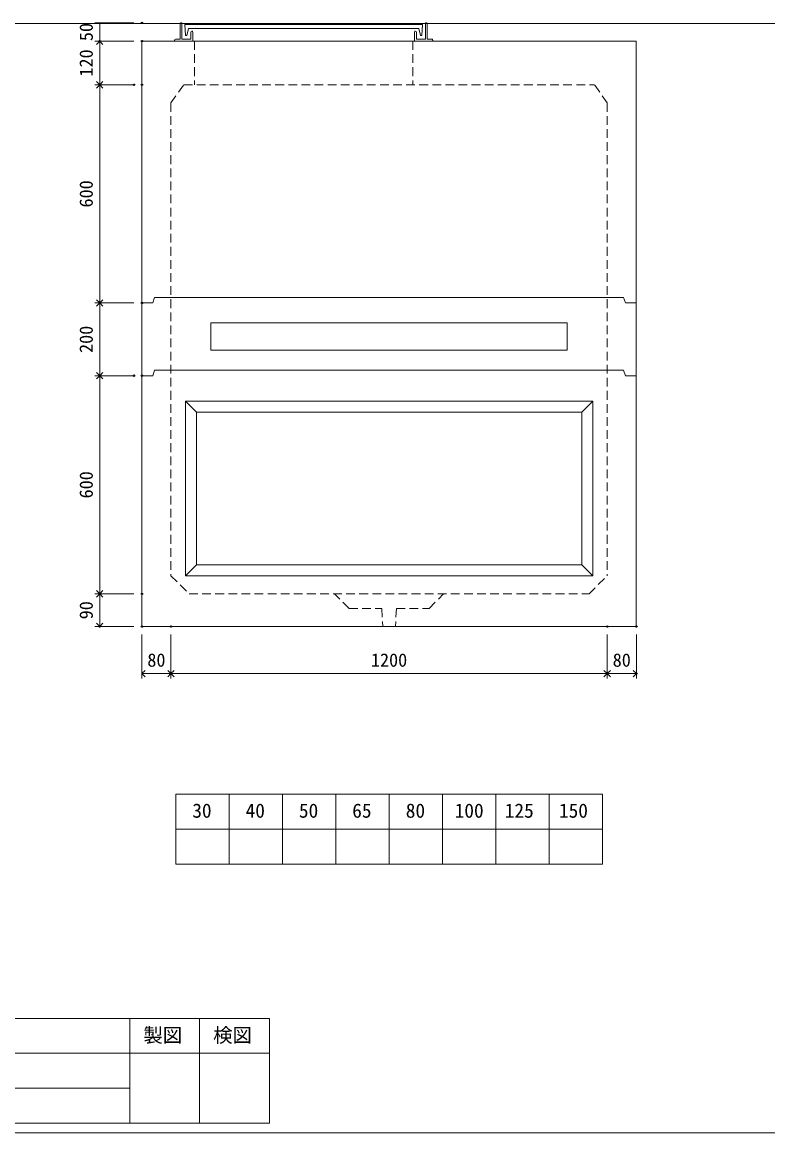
# Model space of a CAD drawing. Units: millimetres, scale not verified. Extents: x -6420 to 6420, y -3041 to 3040.
# Drawn here: x 311 to 2362, y -2660 to 394 of the extents above; entities that cross this region are included whole.
import ezdxf
from ezdxf.enums import TextEntityAlignment as Align

# ---------------------------------------------------------------- set-up
doc = ezdxf.new("R2010")
doc.units = ezdxf.units.MM
doc.header["$LTSCALE"] = 20
doc.header["$PDMODE"] = 32
doc.header["$PDSIZE"] = 4
doc.linetypes.add('DASHED1', pattern=[1.8, 1.2, -0.6])
doc.linetypes.add('USER2', pattern=[50.8, 31.75, -6.35, 6.35, -6.35])
doc.layers.add('0-1_Defpoints', color=7, linetype='Continuous')
for name, color, linetype, lineweight in [('0-2_waku', 7, 'Continuous', 18), ('0-3_gaikei', 7, 'Continuous', 18), ('0-4_kakure', 7, 'DASHED1', 5), ('0-5_sunpou', 7, 'Continuous', 5), ('0-8_uchigawa', 6, 'Continuous', 18), ('0-A_futa', 3, 'Continuous', 18), ('0-B_GL', 4, 'Continuous', 18), ('0-D_文字１', 7, 'Continuous', 18), ('1-2_uchigawa2', 6, 'USER2', 18)]:
    doc.layers.add(name, color=color, linetype=linetype, lineweight=lineweight)
doc.styles.add('ＭＳ ゴシック', font='')
doc.styles.get('ＭＳ ゴシック').set_extended_font_data('MS Gothic')

# ---------------------------------------------------------------- blocks, each defined once
blk = doc.blocks.new('_Open90')
at = {"layer": '0-5_sunpou'}
blk.add_line((0, 0), (-1, 0), dxfattribs=at)
blk.add_lwpolyline([(-0.5, 0.5), (0, 0), (-0.5, -0.5)], dxfattribs=at)
blk = doc.blocks.new('D56')
at = {"layer": '0-1_Defpoints'}
for p in [(3223.24, 2008.83), (3107.22, 1408.83), (3223.24, 1408.83)]:
    blk.add_point(p, dxfattribs=at)
at = {"layer": '0-5_sunpou'}
for p, q in [((3201.24, 2008.83), (3094.22, 2008.83)), ((3107.22, 1990.83), (3107.22, 1426.83)), ((3201.24, 1408.83), (3094.22, 1408.83))]:
    blk.add_line(p, q, dxfattribs=at)
at = {"layer": '0-5_sunpou', "xscale": 18, "yscale": 18}
for p, rotation in [((3107.22, 2008.83), 90), ((3107.22, 1408.83), 270)]:
    blk.add_blockref('_Open90', p, dxfattribs=dict(at, rotation=rotation))
at = {"layer": '0-5_sunpou', "style": 'ＭＳ ゴシック'}
blk.add_text('600', height=36.66, rotation=90, dxfattribs=at).set_placement((3099.22, 1671.33), align=Align.BOTTOM_LEFT)
blk = doc.blocks.new('D57')
at = {"layer": '0-1_Defpoints'}
for p in [(3223.24, 1408.83), (3107.22, 1318.83), (3223.24, 1318.83)]:
    blk.add_point(p, dxfattribs=at)
at = {"layer": '0-5_sunpou'}
for p, q in [((3201.24, 1408.83), (3094.22, 1408.83)), ((3107.22, 1390.83), (3107.22, 1336.83)), ((3201.24, 1318.83), (3094.22, 1318.83))]:
    blk.add_line(p, q, dxfattribs=at)
at = {"layer": '0-5_sunpou', "xscale": 18, "yscale": 18}
for p, rotation in [((3107.22, 1408.83), 90), ((3107.22, 1318.83), 270)]:
    blk.add_blockref('_Open90', p, dxfattribs=dict(at, rotation=rotation))
at = {"layer": '0-5_sunpou', "style": 'ＭＳ ゴシック'}
blk.add_text('90', height=36.66, rotation=90, dxfattribs=at).set_placement((3099.22, 1338.83), align=Align.BOTTOM_LEFT)
blk = doc.blocks.new('D58')
at = {"layer": '0-1_Defpoints'}
for p in [(3223.24, 1318.83), (3303.24, 1318.83), (3303.24, 1189.51)]:
    blk.add_point(p, dxfattribs=at)
at = {"layer": '0-5_sunpou'}
for p, q in [((3223.24, 1296.83), (3223.24, 1176.51)), ((3303.24, 1296.83), (3303.24, 1176.51)), ((3241.24, 1189.51), (3285.24, 1189.51))]:
    blk.add_line(p, q, dxfattribs=at)
at = {"layer": '0-5_sunpou', "xscale": 18, "yscale": 18, "rotation": 180}
blk.add_blockref('_Open90', (3223.24, 1189.51), dxfattribs=at)
at = {"layer": '0-5_sunpou', "xscale": 18, "yscale": 18}
blk.add_blockref('_Open90', (3303.24, 1189.51), dxfattribs=at)
at = {"layer": '0-5_sunpou', "style": 'ＭＳ ゴシック'}
blk.add_text('80', height=36.66, dxfattribs=at).set_placement((3238.24, 1197.51), align=Align.BOTTOM_LEFT)
blk = doc.blocks.new('D59')
at = {"layer": '0-1_Defpoints'}
for p in [(3303.24, 1318.83), (4503.24, 1318.83), (4503.24, 1189.51)]:
    blk.add_point(p, dxfattribs=at)
at = {"layer": '0-5_sunpou'}
for p, q in [((3303.24, 1296.83), (3303.24, 1176.51)), ((4503.24, 1296.83), (4503.24, 1176.51)), ((3321.24, 1189.51), (4485.24, 1189.51))]:
    blk.add_line(p, q, dxfattribs=at)
at = {"layer": '0-5_sunpou', "xscale": 18, "yscale": 18, "rotation": 180}
blk.add_blockref('_Open90', (3303.24, 1189.51), dxfattribs=at)
at = {"layer": '0-5_sunpou', "xscale": 18, "yscale": 18}
blk.add_blockref('_Open90', (4503.24, 1189.51), dxfattribs=at)
at = {"layer": '0-5_sunpou', "style": 'ＭＳ ゴシック'}
blk.add_text('1200', height=36.66, dxfattribs=at).set_placement((3853.24, 1197.51), align=Align.BOTTOM_LEFT)
blk = doc.blocks.new('D60')
at = {"layer": '0-1_Defpoints'}
for p in [(4503.24, 1318.83), (4583.24, 1318.83), (4583.24, 1189.51)]:
    blk.add_point(p, dxfattribs=at)
at = {"layer": '0-5_sunpou'}
for p, q in [((4503.24, 1296.83), (4503.24, 1176.51)), ((4583.24, 1296.83), (4583.24, 1176.51)), ((4521.24, 1189.51), (4565.24, 1189.51))]:
    blk.add_line(p, q, dxfattribs=at)
at = {"layer": '0-5_sunpou', "xscale": 18, "yscale": 18, "rotation": 180}
blk.add_blockref('_Open90', (4503.24, 1189.51), dxfattribs=at)
at = {"layer": '0-5_sunpou', "xscale": 18, "yscale": 18}
blk.add_blockref('_Open90', (4583.24, 1189.51), dxfattribs=at)
at = {"layer": '0-5_sunpou', "style": 'ＭＳ ゴシック'}
blk.add_text('80', height=36.66, dxfattribs=at).set_placement((4518.24, 1197.51), align=Align.BOTTOM_LEFT)
blk = doc.blocks.new('D61')
at = {"layer": '0-1_Defpoints'}
for p in [(3223.24, 2928.83), (3107.22, 2808.83), (3223.24, 2808.83)]:
    blk.add_point(p, dxfattribs=at)
at = {"layer": '0-5_sunpou'}
for p, q in [((3201.24, 2928.83), (3094.22, 2928.83)), ((3107.22, 2910.83), (3107.22, 2826.83)), ((3201.24, 2808.83), (3094.22, 2808.83))]:
    blk.add_line(p, q, dxfattribs=at)
at = {"layer": '0-5_sunpou', "xscale": 18, "yscale": 18}
for p, rotation in [((3107.22, 2928.83), 90), ((3107.22, 2808.83), 270)]:
    blk.add_blockref('_Open90', p, dxfattribs=dict(at, rotation=rotation))
at = {"layer": '0-5_sunpou', "style": 'ＭＳ ゴシック'}
blk.add_text('120', height=36.66, rotation=90, dxfattribs=at).set_placement((3099.22, 2831.33), align=Align.BOTTOM_LEFT)
blk = doc.blocks.new('D62')
at = {"layer": '0-1_Defpoints'}
for p in [(3201.24, 2808.83), (3107.22, 2208.83), (3223.24, 2208.83)]:
    blk.add_point(p, dxfattribs=at)
at = {"layer": '0-5_sunpou'}
for p, q in [((3179.24, 2808.83), (3094.22, 2808.83)), ((3107.22, 2790.83), (3107.22, 2226.83)), ((3201.24, 2208.83), (3094.22, 2208.83))]:
    blk.add_line(p, q, dxfattribs=at)
at = {"layer": '0-5_sunpou', "xscale": 18, "yscale": 18}
for p, rotation in [((3107.22, 2808.83), 90), ((3107.22, 2208.83), 270)]:
    blk.add_blockref('_Open90', p, dxfattribs=dict(at, rotation=rotation))
at = {"layer": '0-5_sunpou', "style": 'ＭＳ ゴシック'}
blk.add_text('600', height=36.66, rotation=90, dxfattribs=at).set_placement((3099.22, 2471.33), align=Align.BOTTOM_LEFT)
blk = doc.blocks.new('D63')
at = {"layer": '0-1_Defpoints'}
for p in [(3223.24, 2208.83), (3107.22, 2008.83), (3201.24, 2008.83)]:
    blk.add_point(p, dxfattribs=at)
at = {"layer": '0-5_sunpou'}
for p, q in [((3201.24, 2208.83), (3094.22, 2208.83)), ((3107.22, 2190.83), (3107.22, 2026.83)), ((3179.24, 2008.83), (3094.22, 2008.83))]:
    blk.add_line(p, q, dxfattribs=at)
at = {"layer": '0-5_sunpou', "xscale": 18, "yscale": 18}
for p, rotation in [((3107.22, 2208.83), 90), ((3107.22, 2008.83), 270)]:
    blk.add_blockref('_Open90', p, dxfattribs=dict(at, rotation=rotation))
at = {"layer": '0-5_sunpou', "style": 'ＭＳ ゴシック'}
blk.add_text('200', height=36.66, rotation=90, dxfattribs=at).set_placement((3099.22, 2071.33), align=Align.BOTTOM_LEFT)
blk = doc.blocks.new('D54')
at = {"layer": '0-1_Defpoints'}
for p in [(3223.24, 2978.83), (3107.22, 2928.83), (3223.24, 2928.83)]:
    blk.add_point(p, dxfattribs=at)
at = {"layer": '0-5_sunpou'}
for p, q in [((3201.24, 2978.83), (3094.22, 2978.83)), ((3107.22, 2978.83), (3107.22, 2928.83)), ((3201.24, 2928.83), (3094.22, 2928.83))]:
    blk.add_line(p, q, dxfattribs=at)
at = {"layer": '0-5_sunpou', "style": 'ＭＳ ゴシック'}
blk.add_text('50', height=36.66, rotation=90, dxfattribs=at).set_placement((3099.22, 2928.83), align=Align.BOTTOM_LEFT)

msp = doc.modelspace()

# ---------------------------------------------------------------- linework, layer by layer
at = {"layer": '0-2_waku'}
for p, q in [((733.48, -1728.56), (733.48, -1920.56)), ((733.48, -1728.56), (733.48, -1920.56)), ((733.48, -1728.56), (733.48, -1920.56)), ((733.48, -1728.56), (733.48, -1920.56)), ((733.48, -1728.56), (1906.81, -1728.56)), ((880.14, -1728.56), (880.14, -1920.56)), ((1026.81, -1728.56), (1026.81, -1920.56)), ((1026.81, -1728.56), (1026.81, -1920.56)), ((1173.48, -1728.56), (1173.48, -1920.56)), ((1320.14, -1728.56), (1320.14, -1920.56)), ((1466.81, -1728.56), (1466.81, -1920.56)), ((1613.48, -1728.56), (1613.48, -1920.56)), ((1760.14, -1728.56), (1760.14, -1920.56)), ((1906.81, -1728.56), (1906.81, -1920.56)), ((733.48, -1824.56), (1906.81, -1824.56)), ((733.48, -1920.56), (1906.81, -1920.56)), ((-1713.19, -2344.89), (990.81, -2344.89)), ((606.81, -2344.89), (606.81, -2632.89)), ((606.81, -2344.89), (606.81, -2632.89)), ((798.81, -2344.89), (798.81, -2632.89)), ((990.81, -2344.89), (990.81, -2632.89)), ((-1713.19, -2440.89), (990.81, -2440.89)), ((-1713.19, -2536.89), (606.81, -2536.89)), ((-1713.19, -2632.89), (990.81, -2632.89)), ((-1739.86, -2659.56), (6420.14, -2659.56))]:
    msp.add_line(p, q, dxfattribs=at)
at = {"layer": '0-3_gaikei'}
for p, q in [((640.14, 342.44), (2000.14, 342.44)), ((640.14, 342.44), (640.14, -1267.56)), ((670.14, -377.56), (675.14, -362.56)), ((675.14, -362.56), (1965.14, -362.56)), ((1970.14, -377.56), (1965.14, -362.56)), ((670.14, -377.56), (640.14, -377.56)), ((2000.14, -377.56), (1970.14, -377.56)), ((670.14, -577.56), (640.14, -577.56)), ((670.14, -577.56), (675.14, -562.56)), ((675.14, -562.56), (1965.14, -562.56)), ((1970.14, -577.56), (1965.14, -562.56)), ((2000.14, -577.56), (1970.14, -577.56)), ((2000.14, -1267.56), (640.14, -1267.56))]:
    msp.add_line(p, q, dxfattribs=at)
msp.add_lwpolyline([(640.14, 342.44), (2000.14, 342.44), (2000.14, -1267.56)], dxfattribs=at)
at = {"layer": '0-4_kakure'}
for p, q in [((785.14, 342.44), (785.14, 222.44)), ((1385.14, 342.44), (1385.14, 222.44)), ((720.14, 172.44), (755.14, 222.44)), ((755.14, 222.44), (1885.14, 222.44)), ((1920.14, 172.44), (1885.14, 222.44)), ((720.14, 172.44), (720.14, -1127.56)), ((1920.14, 172.44), (1920.14, -1127.56)), ((1870.14, -1177.56), (1920.14, -1127.56)), ((1210.14, -1217.56), (1170.14, -1177.56)), ((1210.14, -1217.56), (1300.14, -1217.56)), ((1300.14, -1217.56), (1302.64, -1267.56)), ((1340.14, -1217.56), (1337.64, -1267.56))]:
    msp.add_line(p, q, dxfattribs=at)
for points in [[(720.14, -1127.56), (770.14, -1177.56), (1870.14, -1177.56)], [(1340.14, -1217.56), (1430.14, -1217.56), (1470.14, -1177.56)]]:
    msp.add_lwpolyline(points, dxfattribs=at)
at = {"layer": '0-8_uchigawa'}
for p, q in [((760.14, -647.56), (1880.14, -647.56)), ((760.14, -647.56), (760.14, -1127.56)), ((760.14, -647.56), (790.14, -677.56)), ((1880.14, -647.56), (1850.14, -677.56)), ((1880.14, -1127.56), (1880.14, -647.56)), ((790.14, -677.56), (1850.14, -677.56)), ((790.14, -677.56), (790.14, -1097.56)), ((1850.14, -1097.56), (1850.14, -677.56)), ((760.14, -1127.56), (790.14, -1097.56)), ((790.14, -1097.56), (1850.14, -1097.56)), ((1880.14, -1127.56), (1850.14, -1097.56)), ((760.14, -1127.56), (1880.14, -1127.56))]:
    msp.add_line(p, q, dxfattribs=at)
at = {"layer": '0-A_futa'}
for p, q in [((745.14, 390.44), (745.14, 347.44)), ((747.14, 392.44), (750.14, 392.44)), ((750.14, 392.44), (750.14, 347.44)), ((757.95, 387.94), (1412.28, 387.94)), ((757.95, 387.94), (760.44, 357.94)), ((768.47, 376.94), (764.15, 357.94)), ((768.47, 376.94), (1401.81, 376.94)), ((775.14, 367.44), (775.14, 347.44)), ((777.14, 369.44), (778.14, 369.44)), ((780.14, 367.44), (780.14, 342.44)), ((1390.14, 367.44), (1390.14, 342.44)), ((1393.14, 369.44), (1392.14, 369.44)), ((1395.14, 367.44), (1395.14, 347.44)), ((1401.81, 376.94), (1406.13, 357.94)), ((1412.28, 387.94), (1410.03, 357.94)), ((1420.14, 392.44), (1423.14, 392.44)), ((1425.14, 390.44), (1425.14, 347.44)), ((730.14, 345.44), (730.14, 344.44)), ((732.14, 347.44), (745.14, 347.44)), ((785.14, 342.44), (732.14, 342.44)), ((750.14, 347.44), (775.14, 347.44)), ((760.44, 357.94), (764.15, 357.94)), ((1390.14, 342.44), (1438.14, 342.44)), ((1410.03, 357.94), (1406.13, 357.94)), ((1438.14, 347.44), (1425.14, 347.44)), ((1440.14, 345.44), (1440.14, 344.44))]:
    msp.add_line(p, q, dxfattribs=at)
msp.add_lwpolyline([(1420.14, 392.44), (1420.14, 347.44), (1395.14, 347.44)], dxfattribs=at)
for centre, start, end in [((747.14, 390.44), 90, 180), ((777.14, 367.44), 90, 180), ((778.14, 367.44), 0, 90), ((1392.14, 367.44), 90, 180), ((1393.14, 367.44), 0, 90), ((1423.14, 390.44), 0, 90), ((732.14, 345.44), 90, 180), ((732.14, 344.44), 180, 270), ((1438.14, 345.44), 0, 90), ((1438.14, 344.44), 270, 0)]:
    msp.add_arc(centre, 2, start, end, dxfattribs=at)
at = {"layer": '0-B_GL'}
msp.add_line((-1739.86, 390.44), (6420.14, 390.44), dxfattribs=at)
at = {"layer": '1-2_uchigawa2'}
for p, q in [((830.14, -432.56), (1320.14, -432.56)), ((830.14, -432.56), (830.14, -507.56)), ((1810.14, -432.56), (1320.14, -432.56)), ((1810.14, -432.56), (1810.14, -507.56)), ((830.14, -507.56), (1320.14, -507.56)), ((1810.14, -507.56), (1320.14, -507.56))]:
    msp.add_line(p, q, dxfattribs=at)

# ---------------------------------------------------------------- block references
at = {"layer": '0-5_sunpou'}
for name in ['D54', 'D61', 'D62', 'D63', 'D56', 'D57', 'D58', 'D59', 'D60']:
    msp.add_blockref(name, (-2583.09, -2586.39), dxfattribs=at)

# ---------------------------------------------------------------- texts
at = {"layer": '0-D_文字１', "style": 'ＭＳ ゴシック'}
for s, p in [('30', (778.7, -1804.92)), ('40', (925.37, -1804.92)), ('50', (1072.04, -1804.92)), ('65', (1218.7, -1804.92)), ('80', (1365.91, -1804.92)), ('100', (1500.41, -1804.92)), ('125', (1638.26, -1804.92)), ('150', (1787.28, -1804.92)), ('製図', (644.23, -2422.56)), ('検図', (836.23, -2422.56))]:
    msp.add_text(s, height=39.1, dxfattribs=at).set_placement(p, align=Align.BOTTOM_LEFT)

doc.saveas('drawing.dxf')
